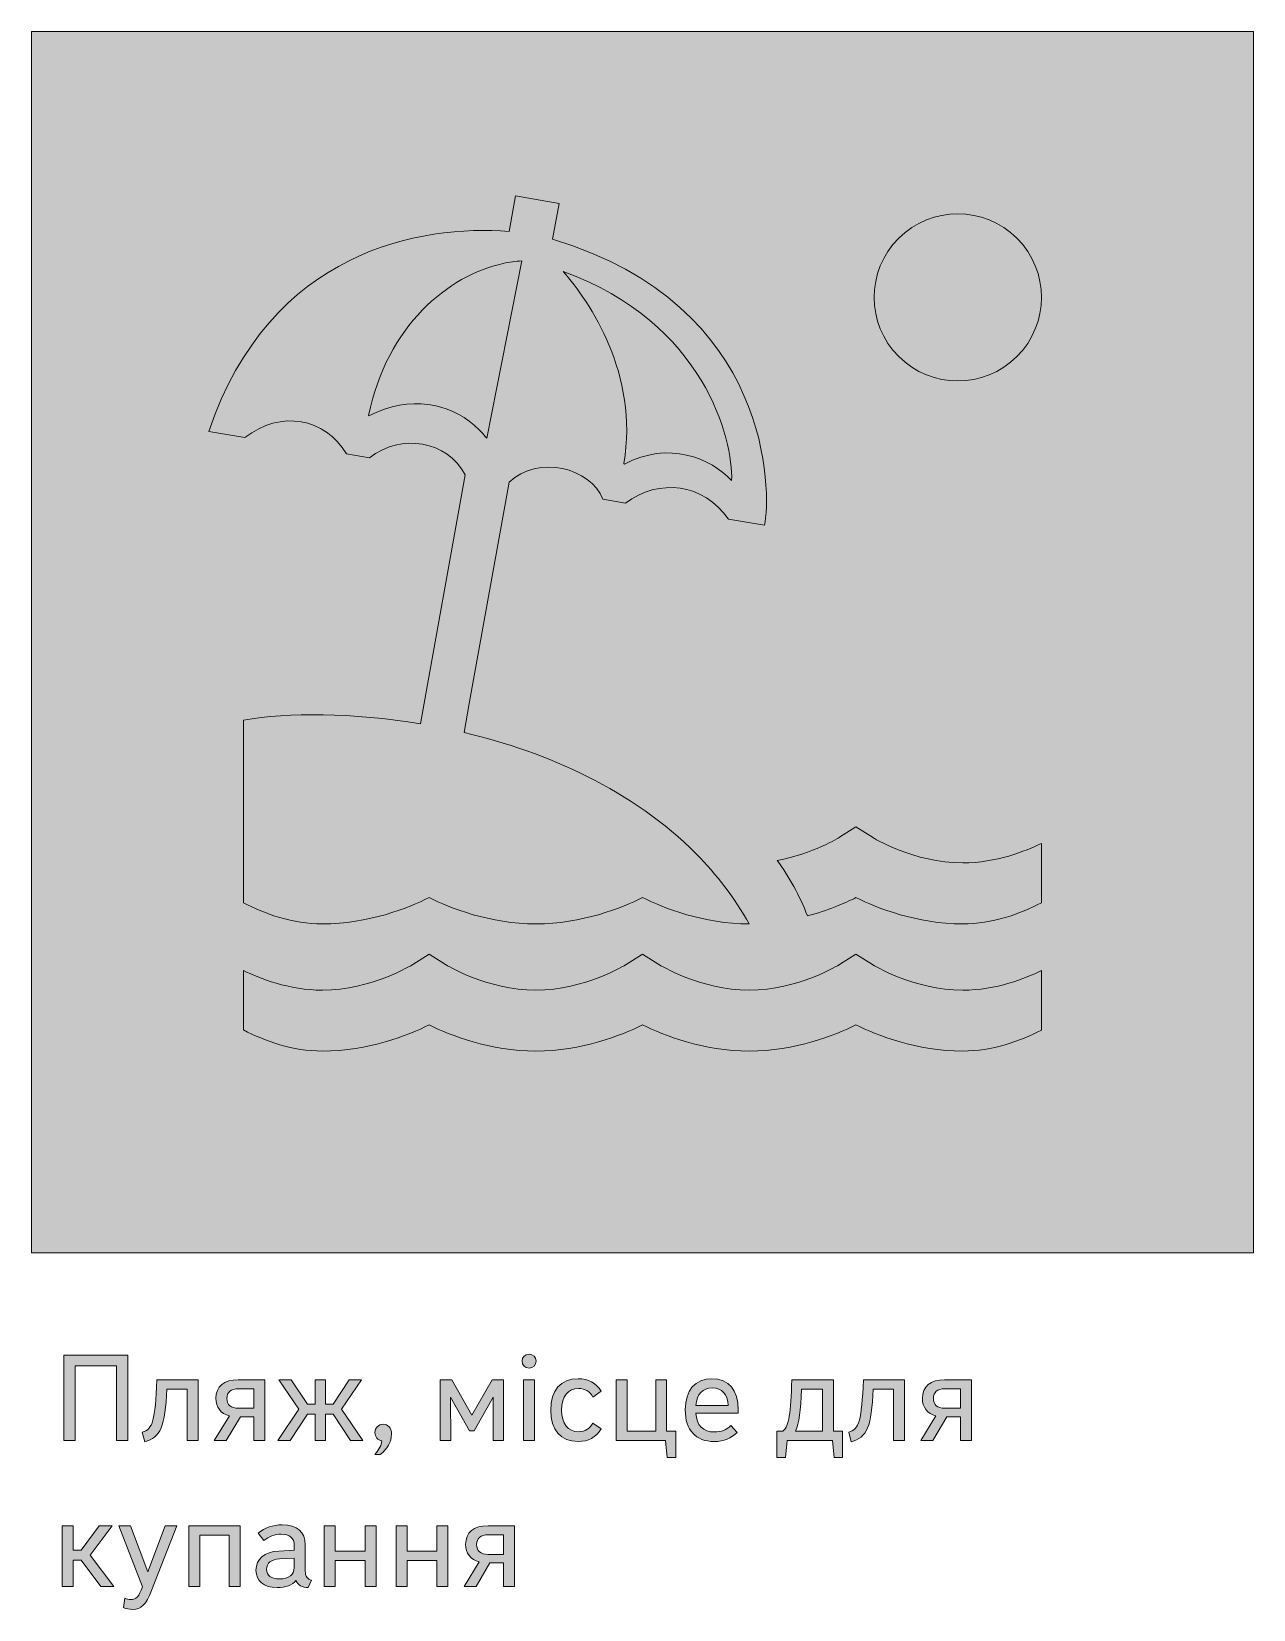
# Model space of a CAD drawing. Header units: millimetres. Extents: x -1334 to 1514, y -1037 to 10.
# Drawn here: x -626.3 to -526.3, y -291.2 to -162 of the extents above; entities that cross this region are included whole.
import ezdxf

# ---------------------------------------------------------------- set-up
doc = ezdxf.new("R2010")
doc.units = ezdxf.units.MM
doc.header["$MEASUREMENT"] = 0
doc.layers.add('bg', color=7, linetype='Continuous', lineweight=0)
doc.layers.add('icons', color=7, linetype='Continuous', lineweight=0)

# ---------------------------------------------------------------- blocks, each defined once
blk = doc.blocks.new('Block_61')
at = {"layer": 'icons', "true_color": 0x231f20, "transparency": 33554687}
h = blk.add_hatch(color=250, dxfattribs=at)
h.dxf.hatch_style = 2
edge = h.paths.add_edge_path()
edge.add_spline(control_points=[(-622.73, -277.38), (-622.73, -277.38), (-623.67, -277.38), (-623.67, -277.38), (-623.67, -277.38), (-623.67, -270.4), (-623.67, -270.4), (-623.67, -270.4), (-618.41, -270.4), (-618.41, -270.4), (-618.41, -270.4), (-618.41, -277.38), (-618.41, -277.38), (-618.41, -277.38), (-619.36, -277.38), (-619.36, -277.38), (-619.36, -277.38), (-619.36, -271.25), (-619.36, -271.25), (-619.36, -271.25), (-622.73, -271.25), (-622.73, -271.25), (-622.73, -271.25), (-622.73, -277.38), (-622.73, -277.38)], knot_values=[0, 0, 0, 0, 1, 1, 1, 2, 2, 2, 3, 3, 3, 4, 4, 4, 5, 5, 5, 6, 6, 6, 7, 7, 7, 8, 8, 8, 8], degree=3, periodic=0)
h = blk.add_hatch(color=250, dxfattribs=at)
h.dxf.hatch_style = 2
edge = h.paths.add_edge_path()
edge.add_spline(control_points=[(-585.13, -277.38), (-585.13, -277.38), (-586.03, -277.38), (-586.03, -277.38), (-586.03, -277.38), (-586.03, -272.4), (-586.03, -272.4), (-586.03, -272.4), (-585.13, -272.4), (-585.13, -272.4), (-585.13, -272.4), (-585.13, -277.38), (-585.13, -277.38)], knot_values=[0, 0, 0, 0, 1, 1, 1, 2, 2, 2, 3, 3, 3, 4, 4, 4, 4], degree=3, periodic=0)
edge = h.paths.add_edge_path()
edge.add_spline(control_points=[(-585.58, -270.31), (-585.25, -270.31), (-585.01, -270.54), (-585.01, -270.87), (-585.01, -271.2), (-585.25, -271.45), (-585.58, -271.45), (-585.91, -271.45), (-586.15, -271.2), (-586.15, -270.87), (-586.15, -270.54), (-585.91, -270.31), (-585.58, -270.31)], knot_values=[0, 0, 0, 0, 1, 1, 1, 2, 2, 2, 3, 3, 3, 4, 4, 4, 4], degree=3, periodic=0)
h = blk.add_hatch(color=250, dxfattribs=at)
h.dxf.hatch_style = 2
edge = h.paths.add_edge_path()
edge.add_spline(control_points=[(-617.24, -276.7), (-616.38, -276.44), (-616.18, -275.75), (-616.04, -272.4), (-616.04, -272.4), (-612.67, -272.4), (-612.67, -272.4), (-612.67, -272.4), (-612.67, -277.38), (-612.67, -277.38), (-612.67, -277.38), (-613.57, -277.38), (-613.57, -277.38), (-613.57, -277.38), (-613.57, -273.16), (-613.57, -273.16), (-613.57, -273.16), (-615.23, -273.16), (-615.23, -273.16), (-615.36, -276.25), (-615.74, -277.14), (-617.04, -277.48), (-617.04, -277.48), (-617.24, -276.7), (-617.24, -276.7)], knot_values=[0, 0, 0, 0, 1, 1, 1, 2, 2, 2, 3, 3, 3, 4, 4, 4, 5, 5, 5, 6, 6, 6, 7, 7, 7, 8, 8, 8, 8], degree=3, periodic=0)
h = blk.add_hatch(color=250, dxfattribs=at)
h.dxf.hatch_style = 2
edge = h.paths.add_edge_path()
edge.add_spline(control_points=[(-608.1, -273.14), (-608.1, -273.14), (-609.38, -273.14), (-609.38, -273.14), (-609.98, -273.14), (-610.31, -273.43), (-610.31, -273.93), (-610.31, -274.45), (-609.98, -274.74), (-609.38, -274.74), (-609.38, -274.74), (-608.1, -274.74), (-608.1, -274.74), (-608.1, -274.74), (-608.1, -273.14), (-608.1, -273.14)], knot_values=[0, 0, 0, 0, 1, 1, 1, 2, 2, 2, 3, 3, 3, 4, 4, 4, 5, 5, 5, 5], degree=3, periodic=0)
edge = h.paths.add_edge_path()
edge.add_spline(control_points=[(-610.1, -275.36), (-610.82, -275.17), (-611.21, -274.66), (-611.21, -273.91), (-611.21, -272.95), (-610.55, -272.4), (-609.38, -272.4), (-609.38, -272.4), (-607.2, -272.4), (-607.2, -272.4), (-607.2, -272.4), (-607.2, -277.38), (-607.2, -277.38), (-607.2, -277.38), (-608.1, -277.38), (-608.1, -277.38), (-608.1, -277.38), (-608.1, -275.44), (-608.1, -275.44), (-608.1, -275.44), (-609.21, -275.44), (-609.21, -275.44), (-609.21, -275.44), (-610.36, -277.38), (-610.36, -277.38), (-610.36, -277.38), (-611.34, -277.38), (-611.34, -277.38), (-611.34, -277.38), (-610.1, -275.36), (-610.1, -275.36)], knot_values=[0, 0, 0, 0, 1, 1, 1, 2, 2, 2, 3, 3, 3, 4, 4, 4, 5, 5, 5, 6, 6, 6, 7, 7, 7, 8, 8, 8, 9, 9, 9, 10, 10, 10, 10], degree=3, periodic=0)
h = blk.add_hatch(color=250, dxfattribs=at)
h.dxf.hatch_style = 2
edge = h.paths.add_edge_path()
edge.add_spline(control_points=[(-603.72, -275.22), (-603.72, -275.22), (-605.14, -277.38), (-605.14, -277.38), (-605.14, -277.38), (-606.14, -277.38), (-606.14, -277.38), (-606.14, -277.38), (-604.42, -274.81), (-604.42, -274.81), (-604.42, -274.81), (-606.05, -272.4), (-606.05, -272.4), (-606.05, -272.4), (-605.05, -272.4), (-605.05, -272.4), (-605.05, -272.4), (-603.72, -274.4), (-603.72, -274.4), (-603.72, -274.4), (-603.1, -274.4), (-603.1, -274.4), (-603.1, -274.4), (-603.1, -272.4), (-603.1, -272.4), (-603.1, -272.4), (-602.25, -272.4), (-602.25, -272.4), (-602.25, -272.4), (-602.25, -274.4), (-602.25, -274.4), (-602.25, -274.4), (-601.62, -274.4), (-601.62, -274.4), (-601.62, -274.4), (-600.3, -272.4), (-600.3, -272.4), (-600.3, -272.4), (-599.29, -272.4), (-599.29, -272.4), (-599.29, -272.4), (-600.92, -274.81), (-600.92, -274.81), (-600.92, -274.81), (-599.19, -277.38), (-599.19, -277.38), (-599.19, -277.38), (-600.2, -277.38), (-600.2, -277.38), (-600.2, -277.38), (-601.62, -275.22), (-601.62, -275.22), (-601.62, -275.22), (-602.25, -275.22), (-602.25, -275.22), (-602.25, -275.22), (-602.25, -277.38), (-602.25, -277.38), (-602.25, -277.38), (-603.1, -277.38), (-603.1, -277.38), (-603.1, -277.38), (-603.1, -275.22), (-603.1, -275.22), (-603.1, -275.22), (-603.72, -275.22), (-603.72, -275.22)], knot_values=[0, 0, 0, 0, 1, 1, 1, 2, 2, 2, 3, 3, 3, 4, 4, 4, 5, 5, 5, 6, 6, 6, 7, 7, 7, 8, 8, 8, 9, 9, 9, 10, 10, 10, 11, 11, 11, 12, 12, 12, 13, 13, 13, 14, 14, 14, 15, 15, 15, 16, 16, 16, 17, 17, 17, 18, 18, 18, 19, 19, 19, 20, 20, 20, 21, 21, 21, 22, 22, 22, 22], degree=3, periodic=0)
h = blk.add_hatch(color=250, dxfattribs=at)
h.dxf.hatch_style = 2
edge = h.paths.add_edge_path()
edge.add_spline(control_points=[(-590.45, -276.58), (-590.45, -276.58), (-592, -273.82), (-592, -273.82), (-592, -273.82), (-591.99, -277.38), (-591.99, -277.38), (-591.99, -277.38), (-592.85, -277.38), (-592.85, -277.38), (-592.85, -277.38), (-592.85, -272.4), (-592.85, -272.4), (-592.85, -272.4), (-591.91, -272.4), (-591.91, -272.4), (-591.91, -272.4), (-590.26, -275.31), (-590.26, -275.31), (-590.26, -275.31), (-588.61, -272.4), (-588.61, -272.4), (-588.61, -272.4), (-587.67, -272.4), (-587.67, -272.4), (-587.67, -272.4), (-587.67, -277.38), (-587.67, -277.38), (-587.67, -277.38), (-588.52, -277.38), (-588.52, -277.38), (-588.52, -277.38), (-588.52, -273.82), (-588.52, -273.82), (-588.52, -273.82), (-590.07, -276.58), (-590.07, -276.58), (-590.07, -276.58), (-590.45, -276.58), (-590.45, -276.58)], knot_values=[0, 0, 0, 0, 1, 1, 1, 2, 2, 2, 3, 3, 3, 4, 4, 4, 5, 5, 5, 6, 6, 6, 7, 7, 7, 8, 8, 8, 9, 9, 9, 10, 10, 10, 11, 11, 11, 12, 12, 12, 13, 13, 13, 13], degree=3, periodic=0)
h = blk.add_hatch(color=250, dxfattribs=at)
h.dxf.hatch_style = 2
edge = h.paths.add_edge_path()
edge.add_spline(control_points=[(-582.92, -274.89), (-582.92, -276.01), (-582.4, -276.66), (-581.52, -276.66), (-581, -276.66), (-580.63, -276.43), (-580.35, -275.95), (-580.35, -275.95), (-579.68, -276.42), (-579.68, -276.42), (-580.12, -277.12), (-580.71, -277.46), (-581.56, -277.46), (-583, -277.46), (-583.81, -276.51), (-583.81, -274.89), (-583.81, -273.25), (-582.99, -272.32), (-581.56, -272.32), (-580.72, -272.32), (-580.12, -272.65), (-579.68, -273.34), (-579.68, -273.34), (-580.35, -273.82), (-580.35, -273.82), (-580.62, -273.34), (-581, -273.12), (-581.52, -273.12), (-582.41, -273.12), (-582.92, -273.76), (-582.92, -274.89)], knot_values=[0, 0, 0, 0, 1, 1, 1, 2, 2, 2, 3, 3, 3, 4, 4, 4, 5, 5, 5, 6, 6, 6, 7, 7, 7, 8, 8, 8, 9, 9, 9, 10, 10, 10, 10], degree=3, periodic=0)
h = blk.add_hatch(color=250, dxfattribs=at)
h.dxf.hatch_style = 2
edge = h.paths.add_edge_path()
edge.add_spline(control_points=[(-574.27, -278.77), (-574.27, -278.77), (-574.42, -277.38), (-574.42, -277.38), (-574.42, -277.38), (-578.45, -277.38), (-578.45, -277.38), (-578.45, -277.38), (-578.45, -272.4), (-578.45, -272.4), (-578.45, -272.4), (-577.56, -272.4), (-577.56, -272.4), (-577.56, -272.4), (-577.56, -276.6), (-577.56, -276.6), (-577.56, -276.6), (-575.21, -276.6), (-575.21, -276.6), (-575.21, -276.6), (-575.21, -272.4), (-575.21, -272.4), (-575.21, -272.4), (-574.32, -272.4), (-574.32, -272.4), (-574.32, -272.4), (-574.32, -276.6), (-574.32, -276.6), (-574.32, -276.6), (-573.57, -276.6), (-573.57, -276.6), (-573.57, -276.6), (-573.57, -278.77), (-573.57, -278.77), (-573.57, -278.77), (-574.27, -278.77), (-574.27, -278.77)], knot_values=[0, 0, 0, 0, 1, 1, 1, 2, 2, 2, 3, 3, 3, 4, 4, 4, 5, 5, 5, 6, 6, 6, 7, 7, 7, 8, 8, 8, 9, 9, 9, 10, 10, 10, 11, 11, 11, 12, 12, 12, 12], degree=3, periodic=0)
h = blk.add_hatch(color=250, dxfattribs=at)
h.dxf.hatch_style = 2
edge = h.paths.add_edge_path()
edge.add_spline(control_points=[(-571.92, -274.5), (-571.92, -274.5), (-569.29, -274.5), (-569.29, -274.5), (-569.33, -273.58), (-569.8, -273.07), (-570.58, -273.07), (-571.37, -273.07), (-571.86, -273.58), (-571.92, -274.5)], knot_values=[0, 0, 0, 0, 1, 1, 1, 2, 2, 2, 3, 3, 3, 3], degree=3, periodic=0)
edge = h.paths.add_edge_path()
edge.add_spline(control_points=[(-572.8, -274.87), (-572.8, -273.27), (-571.98, -272.32), (-570.61, -272.32), (-569.23, -272.32), (-568.47, -273.24), (-568.47, -274.86), (-568.47, -274.86), (-568.47, -275.15), (-568.47, -275.15), (-568.47, -275.15), (-571.92, -275.15), (-571.92, -275.15), (-571.9, -276.13), (-571.33, -276.68), (-570.39, -276.68), (-569.88, -276.68), (-569.42, -276.51), (-569.08, -276.16), (-569.08, -276.16), (-568.55, -276.72), (-568.55, -276.72), (-569.04, -277.19), (-569.62, -277.46), (-570.42, -277.46), (-571.93, -277.46), (-572.8, -276.53), (-572.8, -274.87)], knot_values=[0, 0, 0, 0, 1, 1, 1, 2, 2, 2, 3, 3, 3, 4, 4, 4, 5, 5, 5, 6, 6, 6, 7, 7, 7, 8, 8, 8, 9, 9, 9, 9], degree=3, periodic=0)
h = blk.add_hatch(color=250, dxfattribs=at)
h.dxf.hatch_style = 2
edge = h.paths.add_edge_path()
edge.add_spline(control_points=[(-561.56, -276.6), (-561.56, -276.6), (-561.56, -273.16), (-561.56, -273.16), (-561.56, -273.16), (-563.29, -273.16), (-563.29, -273.16), (-563.35, -274.93), (-563.47, -275.97), (-563.78, -276.6), (-563.78, -276.6), (-561.56, -276.6), (-561.56, -276.6)], knot_values=[0, 0, 0, 0, 1, 1, 1, 2, 2, 2, 3, 3, 3, 4, 4, 4, 4], degree=3, periodic=0)
edge = h.paths.add_edge_path()
edge.add_spline(control_points=[(-565.3, -278.77), (-565.3, -278.77), (-565.3, -276.6), (-565.3, -276.6), (-565.3, -276.6), (-564.8, -276.6), (-564.8, -276.6), (-564.29, -276.18), (-564.17, -275.16), (-564.08, -272.4), (-564.08, -272.4), (-560.67, -272.4), (-560.67, -272.4), (-560.67, -272.4), (-560.67, -276.6), (-560.67, -276.6), (-560.67, -276.6), (-559.92, -276.6), (-559.92, -276.6), (-559.92, -276.6), (-559.92, -278.77), (-559.92, -278.77), (-559.92, -278.77), (-560.62, -278.77), (-560.62, -278.77), (-560.62, -278.77), (-560.76, -277.38), (-560.76, -277.38), (-560.76, -277.38), (-564.45, -277.38), (-564.45, -277.38), (-564.45, -277.38), (-564.6, -278.77), (-564.6, -278.77), (-564.6, -278.77), (-565.3, -278.77), (-565.3, -278.77)], knot_values=[0, 0, 0, 0, 1, 1, 1, 2, 2, 2, 3, 3, 3, 4, 4, 4, 5, 5, 5, 6, 6, 6, 7, 7, 7, 8, 8, 8, 9, 9, 9, 10, 10, 10, 11, 11, 11, 12, 12, 12, 12], degree=3, periodic=0)
h = blk.add_hatch(color=250, dxfattribs=at)
h.dxf.hatch_style = 2
edge = h.paths.add_edge_path()
edge.add_spline(control_points=[(-559.42, -276.7), (-558.56, -276.44), (-558.36, -275.75), (-558.22, -272.4), (-558.22, -272.4), (-554.86, -272.4), (-554.86, -272.4), (-554.86, -272.4), (-554.86, -277.38), (-554.86, -277.38), (-554.86, -277.38), (-555.75, -277.38), (-555.75, -277.38), (-555.75, -277.38), (-555.75, -273.16), (-555.75, -273.16), (-555.75, -273.16), (-557.42, -273.16), (-557.42, -273.16), (-557.55, -276.25), (-557.92, -277.14), (-559.22, -277.48), (-559.22, -277.48), (-559.42, -276.7), (-559.42, -276.7)], knot_values=[0, 0, 0, 0, 1, 1, 1, 2, 2, 2, 3, 3, 3, 4, 4, 4, 5, 5, 5, 6, 6, 6, 7, 7, 7, 8, 8, 8, 8], degree=3, periodic=0)
h = blk.add_hatch(color=250, dxfattribs=at)
h.dxf.hatch_style = 2
edge = h.paths.add_edge_path()
edge.add_spline(control_points=[(-550.28, -273.14), (-550.28, -273.14), (-551.57, -273.14), (-551.57, -273.14), (-552.16, -273.14), (-552.49, -273.43), (-552.49, -273.93), (-552.49, -274.45), (-552.16, -274.74), (-551.57, -274.74), (-551.57, -274.74), (-550.28, -274.74), (-550.28, -274.74), (-550.28, -274.74), (-550.28, -273.14), (-550.28, -273.14)], knot_values=[0, 0, 0, 0, 1, 1, 1, 2, 2, 2, 3, 3, 3, 4, 4, 4, 5, 5, 5, 5], degree=3, periodic=0)
edge = h.paths.add_edge_path()
edge.add_spline(control_points=[(-552.28, -275.36), (-553, -275.17), (-553.39, -274.66), (-553.39, -273.91), (-553.39, -272.95), (-552.73, -272.4), (-551.57, -272.4), (-551.57, -272.4), (-549.38, -272.4), (-549.38, -272.4), (-549.38, -272.4), (-549.38, -277.38), (-549.38, -277.38), (-549.38, -277.38), (-550.28, -277.38), (-550.28, -277.38), (-550.28, -277.38), (-550.28, -275.44), (-550.28, -275.44), (-550.28, -275.44), (-551.4, -275.44), (-551.4, -275.44), (-551.4, -275.44), (-552.54, -277.38), (-552.54, -277.38), (-552.54, -277.38), (-553.52, -277.38), (-553.52, -277.38), (-553.52, -277.38), (-552.28, -275.36), (-552.28, -275.36)], knot_values=[0, 0, 0, 0, 1, 1, 1, 2, 2, 2, 3, 3, 3, 4, 4, 4, 5, 5, 5, 6, 6, 6, 7, 7, 7, 8, 8, 8, 9, 9, 9, 10, 10, 10, 10], degree=3, periodic=0)
h = blk.add_hatch(color=250, dxfattribs=at)
h.dxf.hatch_style = 2
edge = h.paths.add_edge_path()
edge.add_spline(control_points=[(-597.51, -276.05), (-597.12, -276.05), (-596.84, -276.34), (-596.84, -276.86), (-596.84, -277.45), (-597.19, -278.11), (-597.76, -278.53), (-597.76, -278.53), (-598.21, -278.53), (-598.21, -278.53), (-597.82, -278.06), (-597.66, -277.77), (-597.63, -277.41), (-597.97, -277.35), (-598.19, -277.09), (-598.19, -276.73), (-598.19, -276.34), (-597.91, -276.05), (-597.51, -276.05)], knot_values=[0, 0, 0, 0, 1, 1, 1, 2, 2, 2, 3, 3, 3, 4, 4, 4, 5, 5, 5, 6, 6, 6, 6], degree=3, periodic=0)
h = blk.add_hatch(color=250, dxfattribs=at)
h.dxf.hatch_style = 2
edge = h.paths.add_edge_path()
edge.add_spline(control_points=[(-622.9, -287.18), (-622.9, -287.18), (-622.9, -289.34), (-622.9, -289.34), (-622.9, -289.34), (-623.79, -289.34), (-623.79, -289.34), (-623.79, -289.34), (-623.79, -284.36), (-623.79, -284.36), (-623.79, -284.36), (-622.9, -284.36), (-622.9, -284.36), (-622.9, -284.36), (-622.9, -286.36), (-622.9, -286.36), (-622.9, -286.36), (-622.23, -286.36), (-622.23, -286.36), (-622.23, -286.36), (-620.76, -284.36), (-620.76, -284.36), (-620.76, -284.36), (-619.71, -284.36), (-619.71, -284.36), (-619.71, -284.36), (-621.49, -286.77), (-621.49, -286.77), (-621.49, -286.77), (-619.57, -289.34), (-619.57, -289.34), (-619.57, -289.34), (-620.62, -289.34), (-620.62, -289.34), (-620.62, -289.34), (-622.23, -287.18), (-622.23, -287.18), (-622.23, -287.18), (-622.9, -287.18), (-622.9, -287.18)], knot_values=[0, 0, 0, 0, 1, 1, 1, 2, 2, 2, 3, 3, 3, 4, 4, 4, 5, 5, 5, 6, 6, 6, 7, 7, 7, 8, 8, 8, 9, 9, 9, 10, 10, 10, 11, 11, 11, 12, 12, 12, 13, 13, 13, 13], degree=3, periodic=0)
h = blk.add_hatch(color=250, dxfattribs=at)
h.dxf.hatch_style = 2
edge = h.paths.add_edge_path()
edge.add_spline(control_points=[(-618.03, -291.21), (-618.28, -291.21), (-618.55, -291.16), (-618.77, -291.06), (-618.77, -291.06), (-618.66, -290.29), (-618.66, -290.29), (-618.51, -290.37), (-618.35, -290.41), (-618.18, -290.41), (-617.75, -290.41), (-617.49, -290.13), (-617.22, -289.36), (-617.22, -289.36), (-619.16, -284.36), (-619.16, -284.36), (-619.16, -284.36), (-618.21, -284.36), (-618.21, -284.36), (-618.21, -284.36), (-616.79, -288.14), (-616.79, -288.14), (-616.79, -288.14), (-615.37, -284.36), (-615.37, -284.36), (-615.37, -284.36), (-614.42, -284.36), (-614.42, -284.36), (-614.42, -284.36), (-616.47, -289.67), (-616.47, -289.67), (-616.92, -290.81), (-617.32, -291.21), (-618.03, -291.21)], knot_values=[0, 0, 0, 0, 1, 1, 1, 2, 2, 2, 3, 3, 3, 4, 4, 4, 5, 5, 5, 6, 6, 6, 7, 7, 7, 8, 8, 8, 9, 9, 9, 10, 10, 10, 11, 11, 11, 11], degree=3, periodic=0)
h = blk.add_hatch(color=250, dxfattribs=at)
h.dxf.hatch_style = 2
edge = h.paths.add_edge_path()
edge.add_spline(control_points=[(-613.42, -289.34), (-613.42, -289.34), (-613.42, -284.36), (-613.42, -284.36), (-613.42, -284.36), (-609.23, -284.36), (-609.23, -284.36), (-609.23, -284.36), (-609.23, -289.34), (-609.23, -289.34), (-609.23, -289.34), (-610.13, -289.34), (-610.13, -289.34), (-610.13, -289.34), (-610.13, -285.12), (-610.13, -285.12), (-610.13, -285.12), (-612.52, -285.12), (-612.52, -285.12), (-612.52, -285.12), (-612.52, -289.34), (-612.52, -289.34), (-612.52, -289.34), (-613.42, -289.34), (-613.42, -289.34)], knot_values=[0, 0, 0, 0, 1, 1, 1, 2, 2, 2, 3, 3, 3, 4, 4, 4, 5, 5, 5, 6, 6, 6, 7, 7, 7, 8, 8, 8, 8], degree=3, periodic=0)
h = blk.add_hatch(color=250, dxfattribs=at)
h.dxf.hatch_style = 2
edge = h.paths.add_edge_path()
edge.add_spline(control_points=[(-606, -287.07), (-606.68, -287.1), (-607.07, -287.41), (-607.07, -287.92), (-607.07, -288.43), (-606.7, -288.71), (-606, -288.71), (-605.24, -288.71), (-604.8, -288.38), (-604.8, -287.77), (-604.8, -287.77), (-604.8, -287.01), (-604.8, -287.01), (-604.8, -287.01), (-606, -287.07), (-606, -287.07)], knot_values=[0, 0, 0, 0, 1, 1, 1, 2, 2, 2, 3, 3, 3, 4, 4, 4, 5, 5, 5, 5], degree=3, periodic=0)
edge = h.paths.add_edge_path()
edge.add_spline(control_points=[(-607.75, -284.96), (-607.21, -284.52), (-606.56, -284.28), (-605.79, -284.28), (-604.56, -284.28), (-603.9, -284.85), (-603.9, -285.92), (-603.9, -285.92), (-603.9, -288.08), (-603.9, -288.08), (-603.9, -288.49), (-603.71, -288.75), (-603.38, -288.81), (-603.38, -288.81), (-603.65, -289.41), (-603.65, -289.41), (-604.14, -289.41), (-604.49, -289.21), (-604.67, -288.85), (-604.94, -289.2), (-605.52, -289.42), (-606.2, -289.42), (-607.31, -289.42), (-607.93, -288.89), (-607.93, -288.01), (-607.93, -287.08), (-607.24, -286.49), (-606.07, -286.43), (-606.07, -286.43), (-604.8, -286.36), (-604.8, -286.36), (-604.8, -286.36), (-604.8, -285.95), (-604.8, -285.95), (-604.8, -285.38), (-605.18, -285.05), (-605.87, -285.05), (-606.39, -285.05), (-606.89, -285.23), (-607.28, -285.57), (-607.28, -285.57), (-607.75, -284.96), (-607.75, -284.96)], knot_values=[0, 0, 0, 0, 1, 1, 1, 2, 2, 2, 3, 3, 3, 4, 4, 4, 5, 5, 5, 6, 6, 6, 7, 7, 7, 8, 8, 8, 9, 9, 9, 10, 10, 10, 11, 11, 11, 12, 12, 12, 13, 13, 13, 14, 14, 14, 14], degree=3, periodic=0)
h = blk.add_hatch(color=250, dxfattribs=at)
h.dxf.hatch_style = 2
edge = h.paths.add_edge_path()
edge.add_spline(control_points=[(-601.44, -289.34), (-601.44, -289.34), (-602.34, -289.34), (-602.34, -289.34), (-602.34, -289.34), (-602.34, -284.36), (-602.34, -284.36), (-602.34, -284.36), (-601.44, -284.36), (-601.44, -284.36), (-601.44, -284.36), (-601.44, -286.43), (-601.44, -286.43), (-601.44, -286.43), (-599, -286.43), (-599, -286.43), (-599, -286.43), (-599, -284.36), (-599, -284.36), (-599, -284.36), (-598.1, -284.36), (-598.1, -284.36), (-598.1, -284.36), (-598.1, -289.34), (-598.1, -289.34), (-598.1, -289.34), (-599, -289.34), (-599, -289.34), (-599, -289.34), (-599, -287.2), (-599, -287.2), (-599, -287.2), (-601.44, -287.2), (-601.44, -287.2), (-601.44, -287.2), (-601.44, -289.34), (-601.44, -289.34)], knot_values=[0, 0, 0, 0, 1, 1, 1, 2, 2, 2, 3, 3, 3, 4, 4, 4, 5, 5, 5, 6, 6, 6, 7, 7, 7, 8, 8, 8, 9, 9, 9, 10, 10, 10, 11, 11, 11, 12, 12, 12, 12], degree=3, periodic=0)
h = blk.add_hatch(color=250, dxfattribs=at)
h.dxf.hatch_style = 2
edge = h.paths.add_edge_path()
edge.add_spline(control_points=[(-595.56, -289.34), (-595.56, -289.34), (-596.46, -289.34), (-596.46, -289.34), (-596.46, -289.34), (-596.46, -284.36), (-596.46, -284.36), (-596.46, -284.36), (-595.56, -284.36), (-595.56, -284.36), (-595.56, -284.36), (-595.56, -286.43), (-595.56, -286.43), (-595.56, -286.43), (-593.12, -286.43), (-593.12, -286.43), (-593.12, -286.43), (-593.12, -284.36), (-593.12, -284.36), (-593.12, -284.36), (-592.22, -284.36), (-592.22, -284.36), (-592.22, -284.36), (-592.22, -289.34), (-592.22, -289.34), (-592.22, -289.34), (-593.12, -289.34), (-593.12, -289.34), (-593.12, -289.34), (-593.12, -287.2), (-593.12, -287.2), (-593.12, -287.2), (-595.56, -287.2), (-595.56, -287.2), (-595.56, -287.2), (-595.56, -289.34), (-595.56, -289.34)], knot_values=[0, 0, 0, 0, 1, 1, 1, 2, 2, 2, 3, 3, 3, 4, 4, 4, 5, 5, 5, 6, 6, 6, 7, 7, 7, 8, 8, 8, 9, 9, 9, 10, 10, 10, 11, 11, 11, 12, 12, 12, 12], degree=3, periodic=0)
h = blk.add_hatch(color=250, dxfattribs=at)
h.dxf.hatch_style = 2
edge = h.paths.add_edge_path()
edge.add_spline(control_points=[(-587.66, -285.1), (-587.66, -285.1), (-588.94, -285.1), (-588.94, -285.1), (-589.54, -285.1), (-589.87, -285.39), (-589.87, -285.89), (-589.87, -286.41), (-589.54, -286.7), (-588.94, -286.7), (-588.94, -286.7), (-587.66, -286.7), (-587.66, -286.7), (-587.66, -286.7), (-587.66, -285.1), (-587.66, -285.1)], knot_values=[0, 0, 0, 0, 1, 1, 1, 2, 2, 2, 3, 3, 3, 4, 4, 4, 5, 5, 5, 5], degree=3, periodic=0)
edge = h.paths.add_edge_path()
edge.add_spline(control_points=[(-589.66, -287.32), (-590.38, -287.13), (-590.77, -286.62), (-590.77, -285.87), (-590.77, -284.9), (-590.11, -284.36), (-588.94, -284.36), (-588.94, -284.36), (-586.76, -284.36), (-586.76, -284.36), (-586.76, -284.36), (-586.76, -289.34), (-586.76, -289.34), (-586.76, -289.34), (-587.66, -289.34), (-587.66, -289.34), (-587.66, -289.34), (-587.66, -287.39), (-587.66, -287.39), (-587.66, -287.39), (-588.78, -287.39), (-588.78, -287.39), (-588.78, -287.39), (-589.92, -289.34), (-589.92, -289.34), (-589.92, -289.34), (-590.9, -289.34), (-590.9, -289.34), (-590.9, -289.34), (-589.66, -287.32), (-589.66, -287.32)], knot_values=[0, 0, 0, 0, 1, 1, 1, 2, 2, 2, 3, 3, 3, 4, 4, 4, 5, 5, 5, 6, 6, 6, 7, 7, 7, 8, 8, 8, 9, 9, 9, 10, 10, 10, 10], degree=3, periodic=0)
at = {"layer": 'icons'}
for points, knots in [([(-622.73, -277.38), (-622.73, -277.38), (-623.67, -277.38), (-623.67, -277.38), (-623.67, -277.38), (-623.67, -270.4), (-623.67, -270.4), (-623.67, -270.4), (-618.41, -270.4), (-618.41, -270.4), (-618.41, -270.4), (-618.41, -277.38), (-618.41, -277.38), (-618.41, -277.38), (-619.36, -277.38), (-619.36, -277.38), (-619.36, -277.38), (-619.36, -271.25), (-619.36, -271.25), (-619.36, -271.25), (-622.73, -271.25), (-622.73, -271.25), (-622.73, -271.25), (-622.73, -277.38), (-622.73, -277.38)], [0, 0, 0, 0, 1, 1, 1, 2, 2, 2, 3, 3, 3, 4, 4, 4, 5, 5, 5, 6, 6, 6, 7, 7, 7, 8, 8, 8, 8]), ([(-585.58, -270.31), (-585.25, -270.31), (-585.01, -270.54), (-585.01, -270.87), (-585.01, -271.2), (-585.25, -271.45), (-585.58, -271.45), (-585.91, -271.45), (-586.15, -271.2), (-586.15, -270.87), (-586.15, -270.54), (-585.91, -270.31), (-585.58, -270.31)], [0, 0, 0, 0, 1, 1, 1, 2, 2, 2, 3, 3, 3, 4, 4, 4, 4]), ([(-617.24, -276.7), (-616.38, -276.44), (-616.18, -275.75), (-616.04, -272.4), (-616.04, -272.4), (-612.67, -272.4), (-612.67, -272.4), (-612.67, -272.4), (-612.67, -277.38), (-612.67, -277.38), (-612.67, -277.38), (-613.57, -277.38), (-613.57, -277.38), (-613.57, -277.38), (-613.57, -273.16), (-613.57, -273.16), (-613.57, -273.16), (-615.23, -273.16), (-615.23, -273.16), (-615.36, -276.25), (-615.74, -277.14), (-617.04, -277.48), (-617.04, -277.48), (-617.24, -276.7), (-617.24, -276.7)], [0, 0, 0, 0, 1, 1, 1, 2, 2, 2, 3, 3, 3, 4, 4, 4, 5, 5, 5, 6, 6, 6, 7, 7, 7, 8, 8, 8, 8]), ([(-610.1, -275.36), (-610.82, -275.17), (-611.21, -274.66), (-611.21, -273.91), (-611.21, -272.95), (-610.55, -272.4), (-609.38, -272.4), (-609.38, -272.4), (-607.2, -272.4), (-607.2, -272.4), (-607.2, -272.4), (-607.2, -277.38), (-607.2, -277.38), (-607.2, -277.38), (-608.1, -277.38), (-608.1, -277.38), (-608.1, -277.38), (-608.1, -275.44), (-608.1, -275.44), (-608.1, -275.44), (-609.21, -275.44), (-609.21, -275.44), (-609.21, -275.44), (-610.36, -277.38), (-610.36, -277.38), (-610.36, -277.38), (-611.34, -277.38), (-611.34, -277.38), (-611.34, -277.38), (-610.1, -275.36), (-610.1, -275.36)], [0, 0, 0, 0, 1, 1, 1, 2, 2, 2, 3, 3, 3, 4, 4, 4, 5, 5, 5, 6, 6, 6, 7, 7, 7, 8, 8, 8, 9, 9, 9, 10, 10, 10, 10]), ([(-603.72, -275.22), (-603.72, -275.22), (-605.14, -277.38), (-605.14, -277.38), (-605.14, -277.38), (-606.14, -277.38), (-606.14, -277.38), (-606.14, -277.38), (-604.42, -274.81), (-604.42, -274.81), (-604.42, -274.81), (-606.05, -272.4), (-606.05, -272.4), (-606.05, -272.4), (-605.05, -272.4), (-605.05, -272.4), (-605.05, -272.4), (-603.72, -274.4), (-603.72, -274.4), (-603.72, -274.4), (-603.1, -274.4), (-603.1, -274.4), (-603.1, -274.4), (-603.1, -272.4), (-603.1, -272.4), (-603.1, -272.4), (-602.25, -272.4), (-602.25, -272.4), (-602.25, -272.4), (-602.25, -274.4), (-602.25, -274.4), (-602.25, -274.4), (-601.62, -274.4), (-601.62, -274.4), (-601.62, -274.4), (-600.3, -272.4), (-600.3, -272.4), (-600.3, -272.4), (-599.29, -272.4), (-599.29, -272.4), (-599.29, -272.4), (-600.92, -274.81), (-600.92, -274.81), (-600.92, -274.81), (-599.19, -277.38), (-599.19, -277.38), (-599.19, -277.38), (-600.2, -277.38), (-600.2, -277.38), (-600.2, -277.38), (-601.62, -275.22), (-601.62, -275.22), (-601.62, -275.22), (-602.25, -275.22), (-602.25, -275.22), (-602.25, -275.22), (-602.25, -277.38), (-602.25, -277.38), (-602.25, -277.38), (-603.1, -277.38), (-603.1, -277.38), (-603.1, -277.38), (-603.1, -275.22), (-603.1, -275.22), (-603.1, -275.22), (-603.72, -275.22), (-603.72, -275.22)], [0, 0, 0, 0, 1, 1, 1, 2, 2, 2, 3, 3, 3, 4, 4, 4, 5, 5, 5, 6, 6, 6, 7, 7, 7, 8, 8, 8, 9, 9, 9, 10, 10, 10, 11, 11, 11, 12, 12, 12, 13, 13, 13, 14, 14, 14, 15, 15, 15, 16, 16, 16, 17, 17, 17, 18, 18, 18, 19, 19, 19, 20, 20, 20, 21, 21, 21, 22, 22, 22, 22]), ([(-590.45, -276.58), (-590.45, -276.58), (-592, -273.82), (-592, -273.82), (-592, -273.82), (-591.99, -277.38), (-591.99, -277.38), (-591.99, -277.38), (-592.85, -277.38), (-592.85, -277.38), (-592.85, -277.38), (-592.85, -272.4), (-592.85, -272.4), (-592.85, -272.4), (-591.91, -272.4), (-591.91, -272.4), (-591.91, -272.4), (-590.26, -275.31), (-590.26, -275.31), (-590.26, -275.31), (-588.61, -272.4), (-588.61, -272.4), (-588.61, -272.4), (-587.67, -272.4), (-587.67, -272.4), (-587.67, -272.4), (-587.67, -277.38), (-587.67, -277.38), (-587.67, -277.38), (-588.52, -277.38), (-588.52, -277.38), (-588.52, -277.38), (-588.52, -273.82), (-588.52, -273.82), (-588.52, -273.82), (-590.07, -276.58), (-590.07, -276.58), (-590.07, -276.58), (-590.45, -276.58), (-590.45, -276.58)], [0, 0, 0, 0, 1, 1, 1, 2, 2, 2, 3, 3, 3, 4, 4, 4, 5, 5, 5, 6, 6, 6, 7, 7, 7, 8, 8, 8, 9, 9, 9, 10, 10, 10, 11, 11, 11, 12, 12, 12, 13, 13, 13, 13]), ([(-585.13, -277.38), (-585.13, -277.38), (-586.03, -277.38), (-586.03, -277.38), (-586.03, -277.38), (-586.03, -272.4), (-586.03, -272.4), (-586.03, -272.4), (-585.13, -272.4), (-585.13, -272.4), (-585.13, -272.4), (-585.13, -277.38), (-585.13, -277.38)], [0, 0, 0, 0, 1, 1, 1, 2, 2, 2, 3, 3, 3, 4, 4, 4, 4]), ([(-582.92, -274.89), (-582.92, -276.01), (-582.4, -276.66), (-581.52, -276.66), (-581, -276.66), (-580.63, -276.43), (-580.35, -275.95), (-580.35, -275.95), (-579.68, -276.42), (-579.68, -276.42), (-580.12, -277.12), (-580.71, -277.46), (-581.56, -277.46), (-583, -277.46), (-583.81, -276.51), (-583.81, -274.89), (-583.81, -273.25), (-582.99, -272.32), (-581.56, -272.32), (-580.72, -272.32), (-580.12, -272.65), (-579.68, -273.34), (-579.68, -273.34), (-580.35, -273.82), (-580.35, -273.82), (-580.62, -273.34), (-581, -273.12), (-581.52, -273.12), (-582.41, -273.12), (-582.92, -273.76), (-582.92, -274.89)], [0, 0, 0, 0, 1, 1, 1, 2, 2, 2, 3, 3, 3, 4, 4, 4, 5, 5, 5, 6, 6, 6, 7, 7, 7, 8, 8, 8, 9, 9, 9, 10, 10, 10, 10]), ([(-574.27, -278.77), (-574.27, -278.77), (-574.42, -277.38), (-574.42, -277.38), (-574.42, -277.38), (-578.45, -277.38), (-578.45, -277.38), (-578.45, -277.38), (-578.45, -272.4), (-578.45, -272.4), (-578.45, -272.4), (-577.56, -272.4), (-577.56, -272.4), (-577.56, -272.4), (-577.56, -276.6), (-577.56, -276.6), (-577.56, -276.6), (-575.21, -276.6), (-575.21, -276.6), (-575.21, -276.6), (-575.21, -272.4), (-575.21, -272.4), (-575.21, -272.4), (-574.32, -272.4), (-574.32, -272.4), (-574.32, -272.4), (-574.32, -276.6), (-574.32, -276.6), (-574.32, -276.6), (-573.57, -276.6), (-573.57, -276.6), (-573.57, -276.6), (-573.57, -278.77), (-573.57, -278.77), (-573.57, -278.77), (-574.27, -278.77), (-574.27, -278.77)], [0, 0, 0, 0, 1, 1, 1, 2, 2, 2, 3, 3, 3, 4, 4, 4, 5, 5, 5, 6, 6, 6, 7, 7, 7, 8, 8, 8, 9, 9, 9, 10, 10, 10, 11, 11, 11, 12, 12, 12, 12]), ([(-572.8, -274.87), (-572.8, -273.27), (-571.98, -272.32), (-570.61, -272.32), (-569.23, -272.32), (-568.47, -273.24), (-568.47, -274.86), (-568.47, -274.86), (-568.47, -275.15), (-568.47, -275.15), (-568.47, -275.15), (-571.92, -275.15), (-571.92, -275.15), (-571.9, -276.13), (-571.33, -276.68), (-570.39, -276.68), (-569.88, -276.68), (-569.42, -276.51), (-569.08, -276.16), (-569.08, -276.16), (-568.55, -276.72), (-568.55, -276.72), (-569.04, -277.19), (-569.62, -277.46), (-570.42, -277.46), (-571.93, -277.46), (-572.8, -276.53), (-572.8, -274.87)], [0, 0, 0, 0, 1, 1, 1, 2, 2, 2, 3, 3, 3, 4, 4, 4, 5, 5, 5, 6, 6, 6, 7, 7, 7, 8, 8, 8, 9, 9, 9, 9]), ([(-565.3, -278.77), (-565.3, -278.77), (-565.3, -276.6), (-565.3, -276.6), (-565.3, -276.6), (-564.8, -276.6), (-564.8, -276.6), (-564.29, -276.18), (-564.17, -275.16), (-564.08, -272.4), (-564.08, -272.4), (-560.67, -272.4), (-560.67, -272.4), (-560.67, -272.4), (-560.67, -276.6), (-560.67, -276.6), (-560.67, -276.6), (-559.92, -276.6), (-559.92, -276.6), (-559.92, -276.6), (-559.92, -278.77), (-559.92, -278.77), (-559.92, -278.77), (-560.62, -278.77), (-560.62, -278.77), (-560.62, -278.77), (-560.76, -277.38), (-560.76, -277.38), (-560.76, -277.38), (-564.45, -277.38), (-564.45, -277.38), (-564.45, -277.38), (-564.6, -278.77), (-564.6, -278.77), (-564.6, -278.77), (-565.3, -278.77), (-565.3, -278.77)], [0, 0, 0, 0, 1, 1, 1, 2, 2, 2, 3, 3, 3, 4, 4, 4, 5, 5, 5, 6, 6, 6, 7, 7, 7, 8, 8, 8, 9, 9, 9, 10, 10, 10, 11, 11, 11, 12, 12, 12, 12]), ([(-559.42, -276.7), (-558.56, -276.44), (-558.36, -275.75), (-558.22, -272.4), (-558.22, -272.4), (-554.86, -272.4), (-554.86, -272.4), (-554.86, -272.4), (-554.86, -277.38), (-554.86, -277.38), (-554.86, -277.38), (-555.75, -277.38), (-555.75, -277.38), (-555.75, -277.38), (-555.75, -273.16), (-555.75, -273.16), (-555.75, -273.16), (-557.42, -273.16), (-557.42, -273.16), (-557.55, -276.25), (-557.92, -277.14), (-559.22, -277.48), (-559.22, -277.48), (-559.42, -276.7), (-559.42, -276.7)], [0, 0, 0, 0, 1, 1, 1, 2, 2, 2, 3, 3, 3, 4, 4, 4, 5, 5, 5, 6, 6, 6, 7, 7, 7, 8, 8, 8, 8]), ([(-552.28, -275.36), (-553, -275.17), (-553.39, -274.66), (-553.39, -273.91), (-553.39, -272.95), (-552.73, -272.4), (-551.57, -272.4), (-551.57, -272.4), (-549.38, -272.4), (-549.38, -272.4), (-549.38, -272.4), (-549.38, -277.38), (-549.38, -277.38), (-549.38, -277.38), (-550.28, -277.38), (-550.28, -277.38), (-550.28, -277.38), (-550.28, -275.44), (-550.28, -275.44), (-550.28, -275.44), (-551.4, -275.44), (-551.4, -275.44), (-551.4, -275.44), (-552.54, -277.38), (-552.54, -277.38), (-552.54, -277.38), (-553.52, -277.38), (-553.52, -277.38), (-553.52, -277.38), (-552.28, -275.36), (-552.28, -275.36)], [0, 0, 0, 0, 1, 1, 1, 2, 2, 2, 3, 3, 3, 4, 4, 4, 5, 5, 5, 6, 6, 6, 7, 7, 7, 8, 8, 8, 9, 9, 9, 10, 10, 10, 10]), ([(-608.1, -273.14), (-608.1, -273.14), (-609.38, -273.14), (-609.38, -273.14), (-609.98, -273.14), (-610.31, -273.43), (-610.31, -273.93), (-610.31, -274.45), (-609.98, -274.74), (-609.38, -274.74), (-609.38, -274.74), (-608.1, -274.74), (-608.1, -274.74), (-608.1, -274.74), (-608.1, -273.14), (-608.1, -273.14)], [0, 0, 0, 0, 1, 1, 1, 2, 2, 2, 3, 3, 3, 4, 4, 4, 5, 5, 5, 5]), ([(-571.92, -274.5), (-571.92, -274.5), (-569.29, -274.5), (-569.29, -274.5), (-569.33, -273.58), (-569.8, -273.07), (-570.58, -273.07), (-571.37, -273.07), (-571.86, -273.58), (-571.92, -274.5)], [0, 0, 0, 0, 1, 1, 1, 2, 2, 2, 3, 3, 3, 3]), ([(-561.56, -276.6), (-561.56, -276.6), (-561.56, -273.16), (-561.56, -273.16), (-561.56, -273.16), (-563.29, -273.16), (-563.29, -273.16), (-563.35, -274.93), (-563.47, -275.97), (-563.78, -276.6), (-563.78, -276.6), (-561.56, -276.6), (-561.56, -276.6)], [0, 0, 0, 0, 1, 1, 1, 2, 2, 2, 3, 3, 3, 4, 4, 4, 4]), ([(-550.28, -273.14), (-550.28, -273.14), (-551.57, -273.14), (-551.57, -273.14), (-552.16, -273.14), (-552.49, -273.43), (-552.49, -273.93), (-552.49, -274.45), (-552.16, -274.74), (-551.57, -274.74), (-551.57, -274.74), (-550.28, -274.74), (-550.28, -274.74), (-550.28, -274.74), (-550.28, -273.14), (-550.28, -273.14)], [0, 0, 0, 0, 1, 1, 1, 2, 2, 2, 3, 3, 3, 4, 4, 4, 5, 5, 5, 5]), ([(-597.51, -276.05), (-597.12, -276.05), (-596.84, -276.34), (-596.84, -276.86), (-596.84, -277.45), (-597.19, -278.11), (-597.76, -278.53), (-597.76, -278.53), (-598.21, -278.53), (-598.21, -278.53), (-597.82, -278.06), (-597.66, -277.77), (-597.63, -277.41), (-597.97, -277.35), (-598.19, -277.09), (-598.19, -276.73), (-598.19, -276.34), (-597.91, -276.05), (-597.51, -276.05)], [0, 0, 0, 0, 1, 1, 1, 2, 2, 2, 3, 3, 3, 4, 4, 4, 5, 5, 5, 6, 6, 6, 6]), ([(-622.9, -287.18), (-622.9, -287.18), (-622.9, -289.34), (-622.9, -289.34), (-622.9, -289.34), (-623.79, -289.34), (-623.79, -289.34), (-623.79, -289.34), (-623.79, -284.36), (-623.79, -284.36), (-623.79, -284.36), (-622.9, -284.36), (-622.9, -284.36), (-622.9, -284.36), (-622.9, -286.36), (-622.9, -286.36), (-622.9, -286.36), (-622.23, -286.36), (-622.23, -286.36), (-622.23, -286.36), (-620.76, -284.36), (-620.76, -284.36), (-620.76, -284.36), (-619.71, -284.36), (-619.71, -284.36), (-619.71, -284.36), (-621.49, -286.77), (-621.49, -286.77), (-621.49, -286.77), (-619.57, -289.34), (-619.57, -289.34), (-619.57, -289.34), (-620.62, -289.34), (-620.62, -289.34), (-620.62, -289.34), (-622.23, -287.18), (-622.23, -287.18), (-622.23, -287.18), (-622.9, -287.18), (-622.9, -287.18)], [0, 0, 0, 0, 1, 1, 1, 2, 2, 2, 3, 3, 3, 4, 4, 4, 5, 5, 5, 6, 6, 6, 7, 7, 7, 8, 8, 8, 9, 9, 9, 10, 10, 10, 11, 11, 11, 12, 12, 12, 13, 13, 13, 13]), ([(-618.03, -291.21), (-618.28, -291.21), (-618.55, -291.16), (-618.77, -291.06), (-618.77, -291.06), (-618.66, -290.29), (-618.66, -290.29), (-618.51, -290.37), (-618.35, -290.41), (-618.18, -290.41), (-617.75, -290.41), (-617.49, -290.13), (-617.22, -289.36), (-617.22, -289.36), (-619.16, -284.36), (-619.16, -284.36), (-619.16, -284.36), (-618.21, -284.36), (-618.21, -284.36), (-618.21, -284.36), (-616.79, -288.14), (-616.79, -288.14), (-616.79, -288.14), (-615.37, -284.36), (-615.37, -284.36), (-615.37, -284.36), (-614.42, -284.36), (-614.42, -284.36), (-614.42, -284.36), (-616.47, -289.67), (-616.47, -289.67), (-616.92, -290.81), (-617.32, -291.21), (-618.03, -291.21)], [0, 0, 0, 0, 1, 1, 1, 2, 2, 2, 3, 3, 3, 4, 4, 4, 5, 5, 5, 6, 6, 6, 7, 7, 7, 8, 8, 8, 9, 9, 9, 10, 10, 10, 11, 11, 11, 11]), ([(-613.42, -289.34), (-613.42, -289.34), (-613.42, -284.36), (-613.42, -284.36), (-613.42, -284.36), (-609.23, -284.36), (-609.23, -284.36), (-609.23, -284.36), (-609.23, -289.34), (-609.23, -289.34), (-609.23, -289.34), (-610.13, -289.34), (-610.13, -289.34), (-610.13, -289.34), (-610.13, -285.12), (-610.13, -285.12), (-610.13, -285.12), (-612.52, -285.12), (-612.52, -285.12), (-612.52, -285.12), (-612.52, -289.34), (-612.52, -289.34), (-612.52, -289.34), (-613.42, -289.34), (-613.42, -289.34)], [0, 0, 0, 0, 1, 1, 1, 2, 2, 2, 3, 3, 3, 4, 4, 4, 5, 5, 5, 6, 6, 6, 7, 7, 7, 8, 8, 8, 8]), ([(-607.75, -284.96), (-607.21, -284.52), (-606.56, -284.28), (-605.79, -284.28), (-604.56, -284.28), (-603.9, -284.85), (-603.9, -285.92), (-603.9, -285.92), (-603.9, -288.08), (-603.9, -288.08), (-603.9, -288.49), (-603.71, -288.75), (-603.38, -288.81), (-603.38, -288.81), (-603.65, -289.41), (-603.65, -289.41), (-604.14, -289.41), (-604.49, -289.21), (-604.67, -288.85), (-604.94, -289.2), (-605.52, -289.42), (-606.2, -289.42), (-607.31, -289.42), (-607.93, -288.89), (-607.93, -288.01), (-607.93, -287.08), (-607.24, -286.49), (-606.07, -286.43), (-606.07, -286.43), (-604.8, -286.36), (-604.8, -286.36), (-604.8, -286.36), (-604.8, -285.95), (-604.8, -285.95), (-604.8, -285.38), (-605.18, -285.05), (-605.87, -285.05), (-606.39, -285.05), (-606.89, -285.23), (-607.28, -285.57), (-607.28, -285.57), (-607.75, -284.96), (-607.75, -284.96)], [0, 0, 0, 0, 1, 1, 1, 2, 2, 2, 3, 3, 3, 4, 4, 4, 5, 5, 5, 6, 6, 6, 7, 7, 7, 8, 8, 8, 9, 9, 9, 10, 10, 10, 11, 11, 11, 12, 12, 12, 13, 13, 13, 14, 14, 14, 14]), ([(-601.44, -289.34), (-601.44, -289.34), (-602.34, -289.34), (-602.34, -289.34), (-602.34, -289.34), (-602.34, -284.36), (-602.34, -284.36), (-602.34, -284.36), (-601.44, -284.36), (-601.44, -284.36), (-601.44, -284.36), (-601.44, -286.43), (-601.44, -286.43), (-601.44, -286.43), (-599, -286.43), (-599, -286.43), (-599, -286.43), (-599, -284.36), (-599, -284.36), (-599, -284.36), (-598.1, -284.36), (-598.1, -284.36), (-598.1, -284.36), (-598.1, -289.34), (-598.1, -289.34), (-598.1, -289.34), (-599, -289.34), (-599, -289.34), (-599, -289.34), (-599, -287.2), (-599, -287.2), (-599, -287.2), (-601.44, -287.2), (-601.44, -287.2), (-601.44, -287.2), (-601.44, -289.34), (-601.44, -289.34)], [0, 0, 0, 0, 1, 1, 1, 2, 2, 2, 3, 3, 3, 4, 4, 4, 5, 5, 5, 6, 6, 6, 7, 7, 7, 8, 8, 8, 9, 9, 9, 10, 10, 10, 11, 11, 11, 12, 12, 12, 12]), ([(-595.56, -289.34), (-595.56, -289.34), (-596.46, -289.34), (-596.46, -289.34), (-596.46, -289.34), (-596.46, -284.36), (-596.46, -284.36), (-596.46, -284.36), (-595.56, -284.36), (-595.56, -284.36), (-595.56, -284.36), (-595.56, -286.43), (-595.56, -286.43), (-595.56, -286.43), (-593.12, -286.43), (-593.12, -286.43), (-593.12, -286.43), (-593.12, -284.36), (-593.12, -284.36), (-593.12, -284.36), (-592.22, -284.36), (-592.22, -284.36), (-592.22, -284.36), (-592.22, -289.34), (-592.22, -289.34), (-592.22, -289.34), (-593.12, -289.34), (-593.12, -289.34), (-593.12, -289.34), (-593.12, -287.2), (-593.12, -287.2), (-593.12, -287.2), (-595.56, -287.2), (-595.56, -287.2), (-595.56, -287.2), (-595.56, -289.34), (-595.56, -289.34)], [0, 0, 0, 0, 1, 1, 1, 2, 2, 2, 3, 3, 3, 4, 4, 4, 5, 5, 5, 6, 6, 6, 7, 7, 7, 8, 8, 8, 9, 9, 9, 10, 10, 10, 11, 11, 11, 12, 12, 12, 12]), ([(-589.66, -287.32), (-590.38, -287.13), (-590.77, -286.62), (-590.77, -285.87), (-590.77, -284.9), (-590.11, -284.36), (-588.94, -284.36), (-588.94, -284.36), (-586.76, -284.36), (-586.76, -284.36), (-586.76, -284.36), (-586.76, -289.34), (-586.76, -289.34), (-586.76, -289.34), (-587.66, -289.34), (-587.66, -289.34), (-587.66, -289.34), (-587.66, -287.39), (-587.66, -287.39), (-587.66, -287.39), (-588.78, -287.39), (-588.78, -287.39), (-588.78, -287.39), (-589.92, -289.34), (-589.92, -289.34), (-589.92, -289.34), (-590.9, -289.34), (-590.9, -289.34), (-590.9, -289.34), (-589.66, -287.32), (-589.66, -287.32)], [0, 0, 0, 0, 1, 1, 1, 2, 2, 2, 3, 3, 3, 4, 4, 4, 5, 5, 5, 6, 6, 6, 7, 7, 7, 8, 8, 8, 9, 9, 9, 10, 10, 10, 10]), ([(-587.66, -285.1), (-587.66, -285.1), (-588.94, -285.1), (-588.94, -285.1), (-589.54, -285.1), (-589.87, -285.39), (-589.87, -285.89), (-589.87, -286.41), (-589.54, -286.7), (-588.94, -286.7), (-588.94, -286.7), (-587.66, -286.7), (-587.66, -286.7), (-587.66, -286.7), (-587.66, -285.1), (-587.66, -285.1)], [0, 0, 0, 0, 1, 1, 1, 2, 2, 2, 3, 3, 3, 4, 4, 4, 5, 5, 5, 5]), ([(-606, -287.07), (-606.68, -287.1), (-607.07, -287.41), (-607.07, -287.92), (-607.07, -288.43), (-606.7, -288.71), (-606, -288.71), (-605.24, -288.71), (-604.8, -288.38), (-604.8, -287.77), (-604.8, -287.77), (-604.8, -287.01), (-604.8, -287.01), (-604.8, -287.01), (-606, -287.07), (-606, -287.07)], [0, 0, 0, 0, 1, 1, 1, 2, 2, 2, 3, 3, 3, 4, 4, 4, 5, 5, 5, 5])]:
    blk.add_open_spline(points, degree=3, knots=knots, dxfattribs=at)
blk = doc.blocks.new('Block_234')
at = {"layer": 'icons'}
blk.add_ellipse((-550.49, -183.77), major_axis=(-4.84, 4.84), ratio=0.999997, dxfattribs=at)
for points, knots in [([(-600.51, -196.59), (-600.51, -196.59), (-598.64, -196.9), (-598.64, -196.9), (-596.05, -194.89), (-592.28, -195.49), (-590.8, -198.31), (-590.8, -198.31), (-594.02, -216.24), (-594.02, -216.24), (-594.02, -216.24), (-594.46, -218.69), (-594.46, -218.69), (-600.06, -217.75), (-605.28, -217.77), (-608.95, -218.38), (-608.95, -218.38), (-608.95, -228.48), (-608.95, -228.48), (-608.95, -228.48), (-608.95, -231.37), (-608.95, -231.37), (-608.95, -231.37), (-608.95, -233.2), (-608.95, -233.2), (-608.95, -233.2), (-608.95, -233.35), (-608.95, -233.35), (-607.19, -234.26), (-604.93, -235.07), (-602.49, -235.07), (-598.73, -235.07), (-595.49, -233.78), (-593.76, -232.92), (-592.02, -233.78), (-588.78, -235.07), (-585.02, -235.07), (-581.27, -235.07), (-578.03, -233.78), (-576.29, -232.92), (-574.55, -233.78), (-571.31, -235.07), (-567.56, -235.07), (-568.77, -232.93), (-570.23, -231.03), (-571.9, -229.34), (-577.05, -224.12), (-584.07, -221.02), (-590.9, -219.4), (-590.9, -219.4), (-590.47, -217.03), (-590.47, -217.03), (-590.47, -217.03), (-587.22, -198.91), (-587.22, -198.91), (-584.84, -196.62), (-580.52, -197.74), (-579.55, -200.29), (-579.55, -200.29), (-577.68, -200.61), (-577.68, -200.61), (-574.98, -198.57), (-571.29, -198.97), (-569.27, -201.93), (-569.27, -201.93), (-566.31, -202.43), (-566.31, -202.43), (-565.77, -199.89), (-565.56, -184.41), (-583.65, -179.01), (-583.65, -179.01), (-583.13, -176.09), (-583.13, -176.09), (-583.13, -176.09), (-586.7, -175.46), (-586.7, -175.46), (-586.7, -175.46), (-587.22, -178.37), (-587.22, -178.37), (-587.22, -178.37), (-587.22, -178.37), (-587.22, -178.37), (-594.39, -177.79), (-606.78, -179.9), (-611.8, -194.74), (-611.8, -194.74), (-608.83, -195.24), (-608.83, -195.24), (-605.88, -192.98), (-602.33, -193.62), (-600.51, -196.59)], [0, 0, 0, 0, 1, 1, 1, 2, 2, 2, 3, 3, 3, 4, 4, 4, 5, 5, 5, 6, 6, 6, 7, 7, 7, 8, 8, 8, 9, 9, 9, 10, 10, 10, 11, 11, 11, 12, 12, 12, 13, 13, 13, 14, 14, 14, 15, 15, 15, 16, 16, 16, 17, 17, 17, 18, 18, 18, 19, 19, 19, 20, 20, 20, 21, 21, 21, 22, 22, 22, 23, 23, 23, 24, 24, 24, 25, 25, 25, 26, 26, 26, 27, 27, 27, 28, 28, 28, 29, 29, 29, 30, 30, 30, 30]), ([(-587.69, -180.99), (-587.18, -180.87), (-586.67, -180.81), (-586.17, -180.78), (-586.17, -180.78), (-589.05, -195.3), (-589.05, -195.3), (-589.35, -194.92), (-589.69, -194.56), (-590.07, -194.23), (-592.15, -192.44), (-595.24, -191.74), (-598.69, -193.46), (-598.69, -193.46), (-598.71, -193.45), (-598.71, -193.44), (-597.21, -186.11), (-592.19, -181.95), (-587.69, -180.99)], [0, 0, 0, 0, 1, 1, 1, 2, 2, 2, 3, 3, 3, 4, 4, 4, 5, 5, 5, 6, 6, 6, 6]), ([(-569, -198.77), (-570.67, -196.93), (-574.23, -195.49), (-577.77, -197.43), (-577.78, -197.42), (-577.82, -197.39), (-577.83, -197.37), (-576.57, -190.05), (-580.62, -184.15), (-582.78, -181.65), (-571.21, -185.85), (-568.88, -195.44), (-569, -198.77)], [0, 0, 0, 0, 1, 1, 1, 2, 2, 2, 3, 3, 3, 4, 4, 4, 4]), ([(-550.09, -230.08), (-554.09, -230.08), (-557.46, -227.99), (-557.48, -227.98), (-557.48, -227.98), (-558.83, -227.12), (-558.83, -227.12), (-558.83, -227.12), (-560.17, -227.98), (-560.17, -227.98), (-560.2, -228), (-562.36, -229.34), (-565.27, -229.87), (-564.29, -231.22), (-563.46, -232.73), (-562.79, -234.42), (-561.14, -233.97), (-559.76, -233.38), (-558.83, -232.92), (-557.09, -233.78), (-553.84, -235.07), (-550.09, -235.07), (-547.66, -235.07), (-545.41, -234.26), (-543.65, -233.35), (-543.65, -233.35), (-543.65, -228.48), (-543.65, -228.48), (-544.93, -229.11), (-547.36, -230.08), (-550.09, -230.08)], [0, 0, 0, 0, 1, 1, 1, 2, 2, 2, 3, 3, 3, 4, 4, 4, 5, 5, 5, 6, 6, 6, 7, 7, 7, 8, 8, 8, 9, 9, 9, 10, 10, 10, 10]), ([(-557.48, -238.4), (-557.48, -238.4), (-558.83, -237.54), (-558.83, -237.54), (-558.83, -237.54), (-560.17, -238.4), (-560.17, -238.4), (-560.2, -238.42), (-563.58, -240.5), (-567.56, -240.5), (-571.55, -240.5), (-574.92, -238.42), (-574.95, -238.4), (-574.95, -238.4), (-576.29, -237.54), (-576.29, -237.54), (-576.29, -237.54), (-577.63, -238.4), (-577.63, -238.4), (-577.67, -238.42), (-581.04, -240.5), (-585.02, -240.5), (-589.02, -240.5), (-592.39, -238.42), (-592.41, -238.4), (-592.41, -238.4), (-593.76, -237.54), (-593.76, -237.54), (-593.76, -237.54), (-595.1, -238.4), (-595.1, -238.4), (-595.13, -238.42), (-598.51, -240.5), (-602.49, -240.5), (-605.23, -240.5), (-607.67, -239.52), (-608.95, -238.9), (-608.95, -238.9), (-608.95, -243.76), (-608.95, -243.76), (-607.19, -244.67), (-604.93, -245.49), (-602.49, -245.49), (-598.74, -245.49), (-595.49, -244.2), (-593.76, -243.34), (-592.02, -244.2), (-588.78, -245.49), (-585.02, -245.49), (-581.27, -245.49), (-578.03, -244.2), (-576.29, -243.34), (-574.56, -244.2), (-571.31, -245.49), (-567.56, -245.49), (-563.81, -245.49), (-560.56, -244.2), (-558.83, -243.34), (-557.09, -244.2), (-553.84, -245.49), (-550.09, -245.49), (-547.66, -245.49), (-545.41, -244.68), (-543.65, -243.77), (-543.65, -243.77), (-543.65, -238.9), (-543.65, -238.9), (-544.93, -239.53), (-547.36, -240.5), (-550.09, -240.5), (-554.09, -240.5), (-557.46, -238.42), (-557.48, -238.4)], [0, 0, 0, 0, 1, 1, 1, 2, 2, 2, 3, 3, 3, 4, 4, 4, 5, 5, 5, 6, 6, 6, 7, 7, 7, 8, 8, 8, 9, 9, 9, 10, 10, 10, 11, 11, 11, 12, 12, 12, 13, 13, 13, 14, 14, 14, 15, 15, 15, 16, 16, 16, 17, 17, 17, 18, 18, 18, 19, 19, 19, 20, 20, 20, 21, 21, 21, 22, 22, 22, 23, 23, 23, 24, 24, 24, 24])]:
    blk.add_open_spline(points, degree=3, knots=knots, dxfattribs=at)
blk = doc.blocks.new('Block_233')
at = {"layer": 'icons'}
blk.add_blockref('Block_234', (0, 0), dxfattribs=at)

msp = doc.modelspace()

# ---------------------------------------------------------------- hatches: boundary and pattern name
at = {"layer": 'bg', "true_color": 0x592d2c, "transparency": 33554687}
h = msp.add_hatch(color=29, dxfattribs=at)
h.dxf.hatch_style = 2
h.paths.add_polyline_path([(-526.3, -262), (-626.3, -262), (-626.3, -162), (-526.3, -162)])

# ---------------------------------------------------------------- linework, layer by layer
at = {"layer": 'bg'}
msp.add_lwpolyline([(-526.3, -262), (-626.3, -262), (-626.3, -162), (-526.3, -162)], close=True, dxfattribs=at)

# ---------------------------------------------------------------- block references
at = {"layer": 'icons'}
for name in ['Block_233', 'Block_61']:
    msp.add_blockref(name, (0, 0), dxfattribs=at)

doc.saveas('drawing.dxf')
